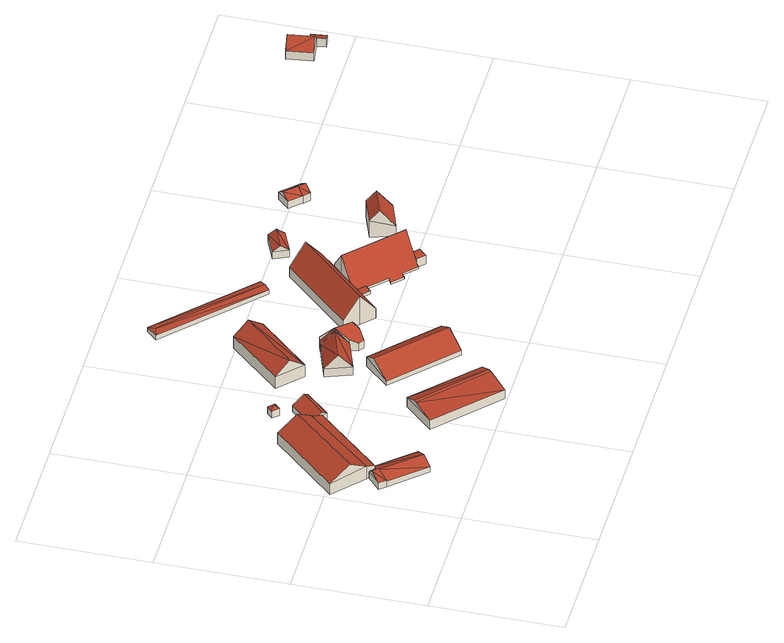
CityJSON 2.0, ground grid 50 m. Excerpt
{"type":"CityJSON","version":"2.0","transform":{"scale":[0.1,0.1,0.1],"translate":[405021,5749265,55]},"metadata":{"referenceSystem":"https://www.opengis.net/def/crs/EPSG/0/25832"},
"CityObjects":{
"building1":{"type":"Building","attributes":{"Gemeindeschluessel":"05515000","Geometrietyp2DReferenz":"3000","function":"31001_2700"},"children":["building1-1","building1-2"]},
"building1-1":{"type":"BuildingPart","attributes":{"roofType":"3100","measuredHeight":4.86},"parents":["building1"],"geometry":[{"type":"Solid","lod":"2","boundaries":[[[[0,1,2,3,4]],[[5,6,7,8,9]],[[4,3,6,5]],[[5,10,4]],[[11,12,0,4]],[[4,10,11]],[[9,11,10]],[[10,5,9]],[[2,7,6,3]],[[13,9,8]],[[2,1,8,7]],[[1,0,13,8]],[[14,12,11,9,13]],[[0,12,14,13]]]],"semantics":{"surfaces":[{"type":"WallSurface"},{"type":"RoofSurface"},{"type":"GroundSurface"},{"type":"ClosureSurface"}],"values":[[0,0,0,0,1,1,1,1,2,0,3,3,0,3]]}}]},
"building1-2":{"type":"BuildingPart","attributes":{"roofType":"3100","measuredHeight":4.73},"parents":["building1"],"geometry":[{"type":"Solid","lod":"2","boundaries":[[[[15,16,17,18]],[[19,20,16,15]],[[8,7,20,19]],[[15,21,19]],[[21,15,18]],[[18,12,14,21]],[[19,21,14]],[[14,13,8,19]],[[16,20,7,2,17]],[[2,1,18,17]],[[7,8,1,2]],[[0,12,18,1]],[[13,0,1,8]],[[14,12,0,13]]]],"semantics":{"surfaces":[{"type":"WallSurface"},{"type":"RoofSurface"},{"type":"GroundSurface"},{"type":"ClosureSurface"}],"values":[[0,0,0,0,1,1,1,1,2,0,3,0,3,3]]}}]},
"building2":{"type":"Building","attributes":{"Gemeindeschluessel":"05515000","Geometrietyp2DReferenz":"3000","function":"31001_2700","roofType":"5000","measuredHeight":9.67},"geometry":[{"type":"Solid","lod":"2","boundaries":[[[[22,23,24,25]],[[26,27,23,22]],[[28,29,27,26]],[[25,24,29,28]],[[28,30,31,25]],[[30,26,22,31]],[[26,30,28]],[[25,31,22]],[[23,27,29,24]]]],"semantics":{"surfaces":[{"type":"WallSurface"},{"type":"RoofSurface"},{"type":"GroundSurface"}],"values":[[0,0,0,0,1,1,0,0,2]]}}]},
"building3":{"type":"Building","attributes":{"Gemeindeschluessel":"05515000","Geometrietyp2DReferenz":"3000","function":"51009_1610","roofType":"2100","measuredHeight":6.09},"geometry":[{"type":"Solid","lod":"2","boundaries":[[[[32,24,2,33]],[[34,29,24,32]],[[35,36,29,34]],[[37,38,36,35]],[[39,40,38,37]],[[33,2,40,39]],[[37,35,34,32,33,39]],[[24,29,36,38,40,2]]]],"semantics":{"surfaces":[{"type":"WallSurface"},{"type":"RoofSurface"},{"type":"GroundSurface"}],"values":[[0,0,0,0,0,0,1,2]]}}]},
"building4":{"type":"Building","attributes":{"Gemeindeschluessel":"05515000","Geometrietyp2DReferenz":"3000","function":"31001_2700","roofType":"3100","measuredHeight":5.61},"geometry":[{"type":"Solid","lod":"2","boundaries":[[[[41,42,29,43]],[[44,45,42,41]],[[46,47,45,44]],[[43,29,47,46]],[[41,48,44]],[[46,49,43]],[[43,49,48,41]],[[44,48,49,46]],[[42,45,47,29]]]],"semantics":{"surfaces":[{"type":"WallSurface"},{"type":"RoofSurface"},{"type":"GroundSurface"}],"values":[[0,0,0,0,0,0,1,1,2]]}}]},
"building5":{"type":"Building","attributes":{"Gemeindeschluessel":"05515000","Geometrietyp2DReferenz":"3000","function":"31001_3043","roofType":"4000","measuredHeight":4.63},"geometry":[{"type":"Solid","lod":"2","boundaries":[[[[50,51,52,53]],[[54,55,51,50]],[[56,57,55,54]],[[53,52,57,56]],[[53,58,50]],[[50,58,54]],[[54,58,56]],[[56,58,53]],[[51,55,57,52]]]],"semantics":{"surfaces":[{"type":"WallSurface"},{"type":"RoofSurface"},{"type":"GroundSurface"}],"values":[[0,0,0,0,1,1,1,1,2]]}}]},
"building6":{"type":"Building","attributes":{"Gemeindeschluessel":"05515000","Geometrietyp2DReferenz":"3000","function":"31001_2700","roofType":"9999","measuredHeight":5.81},"geometry":[{"type":"Solid","lod":"2","boundaries":[[[[59,60,61,62]],[[63,64,60,59]],[[65,66,64,63]],[[62,61,66,65]],[[67,59,62]],[[62,68,67]],[[59,67,69,63]],[[63,69,70]],[[70,65,63]],[[65,70,68,62]],[[67,68,70,69]],[[60,64,66,61]]]],"semantics":{"surfaces":[{"type":"WallSurface"},{"type":"RoofSurface"},{"type":"GroundSurface"}],"values":[[0,0,0,0,1,1,0,1,1,0,1,2]]}}]},
"building7":{"type":"Building","attributes":{"Gemeindeschluessel":"05515000","Geometrietyp2DReferenz":"3000","function":"31001_2700","roofType":"3100","measuredHeight":7.01},"geometry":[{"type":"Solid","lod":"2","boundaries":[[[[71,72,73,74]],[[75,76,72,71]],[[77,78,76,75]],[[74,73,78,77]],[[71,79,75]],[[77,80,74]],[[74,80,79,71]],[[75,79,80,77]],[[72,76,78,73]]]],"semantics":{"surfaces":[{"type":"WallSurface"},{"type":"RoofSurface"},{"type":"GroundSurface"}],"values":[[0,0,0,0,0,0,1,1,2]]}}]},
"building8":{"type":"Building","attributes":{"Gemeindeschluessel":"05515000","Geometrietyp2DReferenz":"3000","function":"31001_2700","roofType":"3100","measuredHeight":9.43},"geometry":[{"type":"Solid","lod":"2","boundaries":[[[[81,82,83,84]],[[85,86,82,81]],[[87,88,86,85]],[[84,83,88,87]],[[81,89,85]],[[87,90,84]],[[90,89,81]],[[81,84,90]],[[89,90,87]],[[87,85,89]],[[82,86,88,83]]]],"semantics":{"surfaces":[{"type":"WallSurface"},{"type":"RoofSurface"},{"type":"GroundSurface"}],"values":[[0,0,0,0,0,0,1,1,1,1,2]]}}]},
"building9":{"type":"Building","attributes":{"Gemeindeschluessel":"05515000","Geometrietyp2DReferenz":"3000","function":"31001_2700","roofType":"3100","measuredHeight":10.12},"geometry":[{"type":"Solid","lod":"2","boundaries":[[[[91,92,93,94]],[[95,96,92,91]],[[97,98,96,95]],[[94,93,98,97]],[[91,99,95]],[[97,100,94]],[[100,99,91]],[[91,94,100]],[[97,95,99]],[[99,100,97]],[[92,96,98,93]]]],"semantics":{"surfaces":[{"type":"WallSurface"},{"type":"RoofSurface"},{"type":"GroundSurface"}],"values":[[0,0,0,0,0,0,1,1,1,1,2]]}}]},
"building10":{"type":"Building","attributes":{"Gemeindeschluessel":"05515000","Geometrietyp2DReferenz":"3000","function":"31001_2700"},"children":["building10-1","building10-2","building10-3"]},
"building10-1":{"type":"BuildingPart","attributes":{"roofType":"9999","measuredHeight":9.7},"parents":["building10"],"geometry":[{"type":"Solid","lod":"2","boundaries":[[[[101,102,103,104,105]],[[106,107,102,101]],[[108,109,107,106]],[[110,111,109,108]],[[112,113,111,110]],[[114,115,116,113,112]],[[106,117,108]],[[101,105,118,117,106]],[[114,112,110,108,117,118]],[[119,103,102,107,109,111,113,116]],[[115,114,118]],[[119,116,115,118]],[[104,118,105]],[[103,119,118,104]]]],"semantics":{"surfaces":[{"type":"WallSurface"},{"type":"RoofSurface"},{"type":"GroundSurface"},{"type":"ClosureSurface"}],"values":[[0,0,0,0,0,0,1,1,1,2,0,3,0,3]]}}]},
"building10-2":{"type":"BuildingPart","attributes":{"roofType":"2100","measuredHeight":9.7},"parents":["building10"],"geometry":[{"type":"Solid","lod":"2","boundaries":[[[[120,121,122,116,115]],[[115,118,120]],[[116,122,119]],[[116,119,118,115]],[[121,120,118]],[[119,122,121,118]]]],"semantics":{"surfaces":[{"type":"WallSurface"},{"type":"RoofSurface"},{"type":"GroundSurface"},{"type":"ClosureSurface"}],"values":[[0,1,2,3,0,3]]}}]},
"building10-3":{"type":"BuildingPart","attributes":{"roofType":"2100","measuredHeight":9.7},"parents":["building10"],"geometry":[{"type":"Solid","lod":"2","boundaries":[[[[104,103,123,124]],[[124,123,122,121]],[[118,104,124,121]],[[103,119,122,123]],[[103,104,118,119]],[[122,119,118,121]]]],"semantics":{"surfaces":[{"type":"WallSurface"},{"type":"RoofSurface"},{"type":"GroundSurface"},{"type":"ClosureSurface"}],"values":[[0,0,1,2,3,3]]}}]},
"building11":{"type":"Building","attributes":{"Gemeindeschluessel":"05515000","Geometrietyp2DReferenz":"3000","function":"51003_1201","roofType":"5000","measuredHeight":2.53},"geometry":[{"type":"Solid","lod":"2","boundaries":[[[[125,126,127,128]],[[129,130,126,125]],[[131,132,130,129]],[[128,127,132,131]],[[125,133,129]],[[131,134,128]],[[128,134,133]],[[133,125,128]],[[134,131,129]],[[129,133,134]],[[126,130,132,127]]]],"semantics":{"surfaces":[{"type":"WallSurface"},{"type":"RoofSurface"},{"type":"GroundSurface"}],"values":[[0,0,0,0,1,0,1,1,1,1,2]]}}]},
"building12":{"type":"Building","attributes":{"Gemeindeschluessel":"05515000","Geometrietyp2DReferenz":"3000","function":"31001_1100","roofType":"3100","measuredHeight":12.75},"geometry":[{"type":"Solid","lod":"2","boundaries":[[[[135,136,137,138]],[[139,140,136,135]],[[141,142,140,139]],[[143,144,142,141]],[[145,146,144,143]],[[147,148,146,145]],[[149,150,148,147]],[[151,152,150,149]],[[138,137,152,151]],[[145,143,141,147]],[[139,135,138,151,149,147,141]],[[136,140,142,144,146,148,150,152,137]]]],"semantics":{"surfaces":[{"type":"WallSurface"},{"type":"RoofSurface"},{"type":"GroundSurface"}],"values":[[0,0,0,0,0,0,0,0,0,1,1,2]]}}]},
"building13":{"type":"Building","attributes":{"Gemeindeschluessel":"05515000","Geometrietyp2DReferenz":"3000","function":"31001_2000","roofType":"2100","measuredHeight":1.69},"geometry":[{"type":"Solid","lod":"2","boundaries":[[[[153,154,155,156]],[[157,158,154,153]],[[159,160,158,157]],[[156,155,160,159]],[[157,153,156,159]],[[154,158,160,155]]]],"semantics":{"surfaces":[{"type":"WallSurface"},{"type":"RoofSurface"},{"type":"GroundSurface"}],"values":[[0,0,0,0,1,2]]}}]},
"building14":{"type":"Building","attributes":{"name":"Schulze Harling","Gemeindeschluessel":"05515000","Geometrietyp2DReferenz":"3000","function":"31001_1000"},"address":[{"country":"Germany","locality":"Münster","thoroughfareNumber":"90","thoroughfareName":"Am Dornbusch"}],"children":["building14-1","building14-2"]},
"building14-1":{"type":"BuildingPart","attributes":{"roofType":"1000","measuredHeight":3.87},"parents":["building14"],"geometry":[{"type":"Solid","lod":"2","boundaries":[[[[161,162,163,164]],[[165,166,162,161]],[[167,168,169,166,165]],[[165,161,164,170,167]],[[162,166,169,163]],[[167,170,168]],[[169,168,170,164,163]]]],"semantics":{"surfaces":[{"type":"WallSurface"},{"type":"RoofSurface"},{"type":"GroundSurface"},{"type":"ClosureSurface"}],"values":[[0,0,0,1,2,0,3]]}}]},
"building14-2":{"type":"BuildingPart","attributes":{"roofType":"3100","measuredHeight":12.48},"parents":["building14"],"geometry":[{"type":"Solid","lod":"2","boundaries":[[[[171,172,173,174]],[[175,176,172,171]],[[177,178,176,175]],[[179,180,178,177]],[[181,158,180,179]],[[182,154,158,181]],[[183,184,154,182]],[[185,186,184,183]],[[187,188,186,185]],[[189,190,188,187]],[[191,164,163,190,189]],[[174,173,169,168]],[[187,185,183,189]],[[182,181,179,177,175,171,174,168,170,191,189,183]],[[172,176,178,180,158,154,184,186,188,190,163,169,173]],[[164,191,170]],[[169,163,164,170,168]]]],"semantics":{"surfaces":[{"type":"WallSurface"},{"type":"RoofSurface"},{"type":"GroundSurface"},{"type":"ClosureSurface"}],"values":[[0,0,0,0,0,0,0,0,0,0,0,0,1,1,2,0,3]]}}]},
"building15":{"type":"Building","attributes":{"Gemeindeschluessel":"05515000","Geometrietyp2DReferenz":"3000","function":"31001_2700","roofType":"3100","measuredHeight":5.51},"geometry":[{"type":"Solid","lod":"2","boundaries":[[[[192,193,194,195]],[[196,197,193,192]],[[198,199,197,196]],[[195,194,199,198]],[[192,200,196]],[[198,201,195]],[[201,200,192]],[[192,195,201]],[[198,196,200]],[[200,201,198]],[[193,197,199,194]]]],"semantics":{"surfaces":[{"type":"WallSurface"},{"type":"RoofSurface"},{"type":"GroundSurface"}],"values":[[0,0,0,0,0,0,1,1,1,1,2]]}}]},
"building16":{"type":"Building","attributes":{"Gemeindeschluessel":"05515000","Geometrietyp2DReferenz":"3000","function":"31001_1000","roofType":"3100","measuredHeight":11.77},"address":[{"country":"Germany","locality":"Münster","thoroughfareNumber":"92","thoroughfareName":"Am Dornbusch"}],"geometry":[{"type":"Solid","lod":"2","boundaries":[[[[202,203,204,205]],[[206,207,203,202]],[[208,209,207,206]],[[205,204,209,208]],[[202,210,206]],[[208,211,205]],[[205,211,210,202]],[[206,210,211,208]],[[203,207,209,204]]]],"semantics":{"surfaces":[{"type":"WallSurface"},{"type":"RoofSurface"},{"type":"GroundSurface"}],"values":[[0,0,0,0,0,0,1,1,2]]}}]},
"building17":{"type":"Building","attributes":{"Gemeindeschluessel":"05515000","Geometrietyp2DReferenz":"3000","function":"31001_2700","roofType":"3100","measuredHeight":5.41},"geometry":[{"type":"Solid","lod":"2","boundaries":[[[[212,213,214,215]],[[216,217,213,212]],[[218,219,217,216]],[[215,214,219,218]],[[212,220,216]],[[218,221,215]],[[215,221,220]],[[220,212,215]],[[221,218,216]],[[216,220,221]],[[213,217,219,214]]]],"semantics":{"surfaces":[{"type":"WallSurface"},{"type":"RoofSurface"},{"type":"GroundSurface"}],"values":[[0,0,0,0,0,0,1,1,1,1,2]]}}]},
"building18":{"type":"Building","attributes":{"Gemeindeschluessel":"05515000","Geometrietyp2DReferenz":"3000","function":"31001_2700","roofType":"3100","measuredHeight":5.53},"geometry":[{"type":"Solid","lod":"2","boundaries":[[[[222,223,224,218]],[[225,226,223,222]],[[215,227,226,225]],[[218,224,227,215]],[[222,228,225]],[[215,221,218]],[[228,222,218]],[[218,221,228]],[[225,228,221]],[[221,215,225]],[[223,226,227,224]]]],"semantics":{"surfaces":[{"type":"WallSurface"},{"type":"RoofSurface"},{"type":"GroundSurface"}],"values":[[0,0,0,0,0,0,1,1,1,1,2]]}}]},
"building19":{"type":"Building","attributes":{"Gemeindeschluessel":"05515000","Geometrietyp2DReferenz":"3000","function":"31001_1000","roofType":"3100","measuredHeight":7.91},"address":[{"country":"Germany","locality":"Münster","thoroughfareNumber":"90a","thoroughfareName":"Am Dornbusch"}],"geometry":[{"type":"Solid","lod":"2","boundaries":[[[[229,230,231,232]],[[233,234,230,229]],[[235,236,234,233]],[[237,238,236,235]],[[232,231,238,237]],[[232,239,240]],[[232,237,239]],[[233,229,240,235]],[[239,235,240]],[[240,229,232]],[[239,237,235]],[[230,234,236,238,231]]]],"semantics":{"surfaces":[{"type":"WallSurface"},{"type":"RoofSurface"},{"type":"GroundSurface"}],"values":[[0,0,0,0,0,1,1,1,1,0,0,2]]}}]},
"building20":{"type":"Building","attributes":{"Gemeindeschluessel":"05515000","Geometrietyp2DReferenz":"3000","function":"31001_2700","roofType":"2100","measuredHeight":3.76},"geometry":[{"type":"Solid","lod":"2","boundaries":[[[[241,234,236,242]],[[243,244,234,241]],[[245,246,244,243]],[[247,248,246,245]],[[242,236,248,247]],[[245,243,241,242,247]],[[234,244,246,248,236]]]],"semantics":{"surfaces":[{"type":"WallSurface"},{"type":"RoofSurface"},{"type":"GroundSurface"}],"values":[[0,0,0,0,0,1,2]]}}]}
},
"vertices":[
[148,354,42],[148,354,36],[148,354,12],[131,370,12],[131,370,42],[76,322,42],[76,322,12],[97,299,12],[97,299,36],[97,299,42],[113,355,60],[132,336,60],[139,344,52],[106,309,42],[130,334,59],
[285,231,36],[285,231,12],[162,369,12],[162,369,36],[213,168,36],[213,168,12],[249,199,59],
[9,482,60],[9,482,12],[123,377,12],[123,377,70],[237,730,60],[237,730,12],[342,633,76],[342,633,12],[300,672,109],[72,424,109],
[123,377,69],[148,354,58],[342,633,73],[351,625,69],[351,625,12],[376,602,58],[376,602,12],[166,374,58],[166,374,12],
[424,721,39],[424,721,12],[342,633,39],[473,677,58],[473,677,12],[391,588,58],[391,588,12],[460,689,68],[378,600,68],
[392,804,42],[392,804,11],[371,782,11],[371,782,42],[413,783,42],[413,783,11],[392,761,42],[392,761,11],[392,783,57],
[774,118,54],[774,118,14],[545,335,14],[545,335,54],[670,8,54],[670,8,14],[441,225,54],[441,225,14],[744,85,72],[514,302,72],[734,75,72],[505,292,72],
[956,310,57],[956,310,15],[726,526,15],[726,526,57],[866,215,35],[866,215,15],[637,432,35],[637,432,15],[921,273,85],[692,490,85],
[671,562,47],[671,562,11],[799,606,11],[799,606,47],[637,659,47],[637,659,11],[765,704,47],[765,704,11],[654,610,105],[782,655,105],
[716,1008,64],[716,1008,11],[532,810,11],[532,810,64],[807,923,64],[807,923,11],[623,725,64],[623,725,11],[761,965,112],[578,768,112],
[886,627,44],[886,627,10],[791,713,10],[791,713,43],[791,713,60],[868,607,82],[868,607,10],[844,580,82],[844,580,10],[826,560,44],[826,560,10],[810,575,42],[810,575,10],[799,606,60],[799,606,44],[799,606,10],[844,607,107],[795,660,107],[795,660,10],
[782,657,107],[782,657,105],[782,657,10],
[765,704,10],[765,704,44],
[694,1285,30],[694,1285,11],[1036,957,11],[1036,957,30],[732,1324,30],[732,1324,11],[1074,997,30],[1074,997,11],[724,1294,36],[1055,977,36],
[1081,645,53],[1081,645,9],[1102,666,9],[1102,666,53],[1000,560,53],[1000,560,9],[952,606,137],[952,606,9],[904,653,53],[904,653,9],[1150,910,53],[1150,910,9],[1198,864,137],[1198,864,9],[1246,818,53],[1246,818,9],[1189,757,53],[1189,757,9],
[1102,666,30],[1102,666,13],[1081,645,13],[1081,645,26],[1139,630,30],[1139,630,13],[1119,609,26],[1119,609,13],
[1356,488,52],[1356,488,13],[1329,514,13],[1329,514,52],[1328,458,52],[1328,458,13],[1300,484,52],[1300,484,33],[1300,484,13],[1309,494,52],
[1247,524,21],[1247,524,13],[1295,478,13],[1295,478,21],[1239,515,3],[1239,515,13],[1199,554,3],[1199,554,13],[1208,563,22],[1208,563,13],[1139,630,22],[1102,666,23],[1156,723,138],[1156,723,13],[1189,757,66],[1189,757,13],[1383,571,64],[1383,571,13],[1350,536,138],[1350,536,13],[1329,514,93],
[1314,1029,45],[1314,1029,12],[1226,991,12],[1226,991,45],[1338,973,45],[1338,973,12],[1250,935,45],[1250,935,12],[1326,1001,67],[1238,963,67],
[1528,725,89],[1528,725,13],[1421,687,13],[1421,687,89],[1560,635,58],[1560,635,13],[1453,597,58],[1453,597,13],[1540,690,131],[1434,652,131],
[1503,1004,49],[1503,1004,17],[1546,960,17],[1546,960,49],[1547,1048,49],[1547,1048,17],[1589,1004,49],[1589,1004,17],[1525,1026,71],[1568,982,71],
[1612,981,49],[1612,981,16],[1589,1004,16],[1569,937,49],[1569,937,16],[1546,960,16],[1590,959,71],
[2392,1222,47],[2392,1222,12],[2313,1211,12],[2313,1211,47],[2402,1147,47],[2402,1147,12],[2405,1122,47],[2405,1122,12],[2326,1112,47],[2326,1112,12],[2366,1117,91],[2353,1216,91],
[2402,1147,50],[2405,1122,50],[2437,1151,38],[2437,1151,12],[2444,1091,38],[2444,1091,12],[2410,1087,50],[2410,1087,12]
]}
